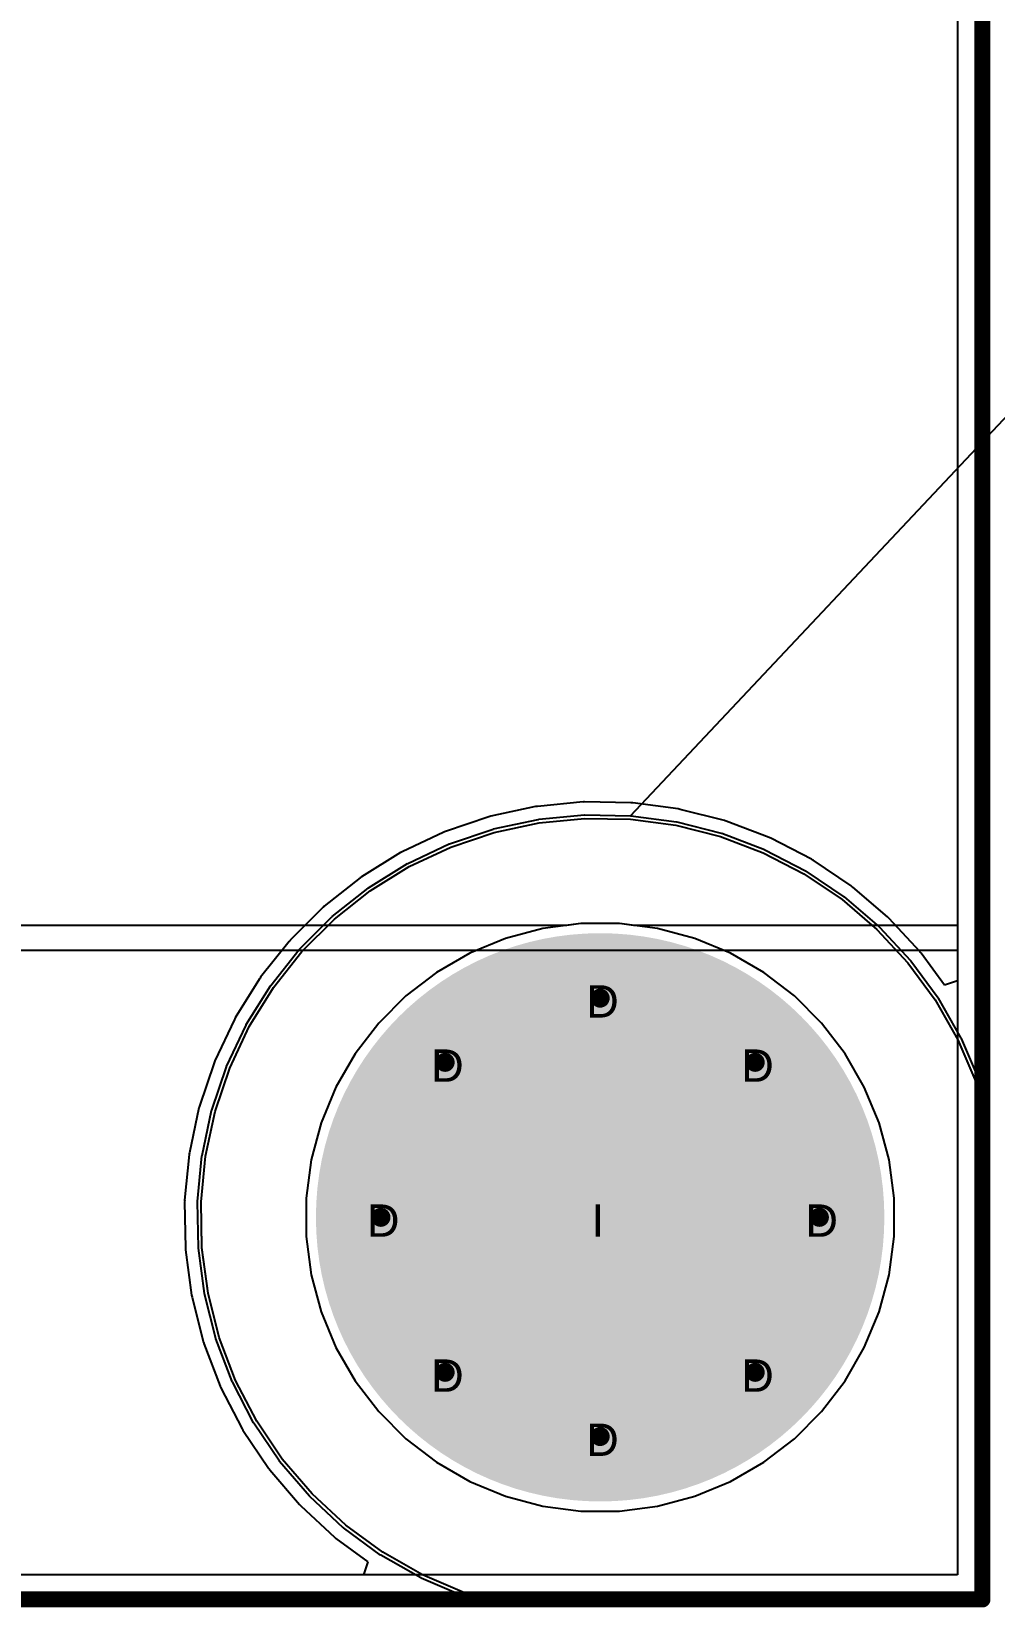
# Model space of a CAD drawing. Header units: inches. Extents: x -11 to 5428, y 0 to 5423.
# Drawn here: x 329.07 to 344.19, y -0.13 to 24.62 of the extents above; entities that cross this region are included whole.
import ezdxf

# ---------------------------------------------------------------- set-up
doc = ezdxf.new("R2010")
doc.units = ezdxf.units.IN
for name, color, linetype in [('Board Outline', 216, 'Continuous'), ('Bottom Layer', 5, 'Continuous'), ('Bottom Solder', 6, 'Continuous'), ('Drill Drawing', 1, 'Continuous'), ('GND', 16, 'Continuous'), ('Multi-Layer', 9, 'Continuous'), ('Pad Holes', 156, 'Continuous'), ('PWR', 76, 'Continuous'), ('Top Layer', 1, 'Continuous'), ('Top Solder', 216, 'Continuous'), ('Via Holes', 16, 'Continuous')]:
    doc.layers.add(name, color=color, linetype=linetype)
doc.styles.add('Arial', font='', dxfattribs={"height": 0.2})
doc.styles.get('Arial').set_extended_font_data('Arial')

msp = doc.modelspace()

# ---------------------------------------------------------------- hatches: boundary and pattern name
at = {"layer": 'Bottom Layer'}
h = msp.add_hatch(color=5, dxfattribs=at)
edge = h.paths.add_edge_path()
edge.add_arc((338, 6), 4.36, 0, 360)
h = msp.add_hatch(color=5, dxfattribs=at)
edge = h.paths.add_edge_path()
edge.add_arc((338, 9.442), 0.3, 0, 360)
h = msp.add_hatch(color=5, dxfattribs=at)
edge = h.paths.add_edge_path()
edge.add_arc((335.566, 8.434), 0.3, 0, 360)
h = msp.add_hatch(color=5, dxfattribs=at)
edge = h.paths.add_edge_path()
edge.add_arc((340.434, 8.434), 0.3, 0, 360)
h = msp.add_hatch(color=5, dxfattribs=at)
edge = h.paths.add_edge_path()
edge.add_arc((334.558, 6), 0.3, 0, 360)
h = msp.add_hatch(color=5, dxfattribs=at)
edge = h.paths.add_edge_path()
edge.add_arc((341.442, 6), 0.3, 0, 360)
h = msp.add_hatch(color=5, dxfattribs=at)
edge = h.paths.add_edge_path()
edge.add_arc((335.566, 3.566), 0.3, 0, 360)
h = msp.add_hatch(color=5, dxfattribs=at)
edge = h.paths.add_edge_path()
edge.add_arc((340.434, 3.566), 0.3, 0, 360)
h = msp.add_hatch(color=5, dxfattribs=at)
edge = h.paths.add_edge_path()
edge.add_arc((338, 2.558), 0.3, 0, 360)
at = {"layer": 'Bottom Solder'}
h = msp.add_hatch(color=6, dxfattribs=at)
edge = h.paths.add_edge_path()
edge.add_arc((338, 6), 4.462, 0, 360)
at = {"layer": 'GND'}
h = msp.add_hatch(color=16, dxfattribs=at)
edge = h.paths.add_edge_path()
edge.add_arc((338, 6), 4.36, 0, 360)
h = msp.add_hatch(color=16, dxfattribs=at)
edge = h.paths.add_edge_path()
edge.add_arc((338, 9.442), 0.3, 0, 360)
h = msp.add_hatch(color=16, dxfattribs=at)
edge = h.paths.add_edge_path()
edge.add_arc((335.566, 8.434), 0.3, 0, 360)
h = msp.add_hatch(color=16, dxfattribs=at)
edge = h.paths.add_edge_path()
edge.add_arc((340.434, 8.434), 0.3, 0, 360)
h = msp.add_hatch(color=16, dxfattribs=at)
edge = h.paths.add_edge_path()
edge.add_arc((334.558, 6), 0.3, 0, 360)
h = msp.add_hatch(color=16, dxfattribs=at)
edge = h.paths.add_edge_path()
edge.add_arc((341.442, 6), 0.3, 0, 360)
h = msp.add_hatch(color=16, dxfattribs=at)
edge = h.paths.add_edge_path()
edge.add_arc((335.566, 3.566), 0.3, 0, 360)
h = msp.add_hatch(color=16, dxfattribs=at)
edge = h.paths.add_edge_path()
edge.add_arc((340.434, 3.566), 0.3, 0, 360)
h = msp.add_hatch(color=16, dxfattribs=at)
edge = h.paths.add_edge_path()
edge.add_arc((338, 2.558), 0.3, 0, 360)
at = {"layer": 'Multi-Layer'}
h = msp.add_hatch(color=9, dxfattribs=at)
edge = h.paths.add_edge_path()
edge.add_arc((338, 6), 4.36, 0, 360)
at = {"layer": 'Pad Holes'}
h = msp.add_hatch(color=7, dxfattribs=at)
edge = h.paths.add_edge_path()
edge.add_arc((338, 6), 2.5, 0, 360)
at = {"layer": 'PWR'}
h = msp.add_hatch(color=76, dxfattribs=at)
edge = h.paths.add_edge_path()
edge.add_arc((338, 6), 4.36, 0, 360)
h = msp.add_hatch(color=76, dxfattribs=at)
edge = h.paths.add_edge_path()
edge.add_arc((338, 9.442), 0.3, 0, 360)
h = msp.add_hatch(color=76, dxfattribs=at)
edge = h.paths.add_edge_path()
edge.add_arc((335.566, 8.434), 0.3, 0, 360)
h = msp.add_hatch(color=76, dxfattribs=at)
edge = h.paths.add_edge_path()
edge.add_arc((340.434, 8.434), 0.3, 0, 360)
h = msp.add_hatch(color=76, dxfattribs=at)
edge = h.paths.add_edge_path()
edge.add_arc((334.558, 6), 0.3, 0, 360)
h = msp.add_hatch(color=76, dxfattribs=at)
edge = h.paths.add_edge_path()
edge.add_arc((341.442, 6), 0.3, 0, 360)
h = msp.add_hatch(color=76, dxfattribs=at)
edge = h.paths.add_edge_path()
edge.add_arc((335.566, 3.566), 0.3, 0, 360)
h = msp.add_hatch(color=76, dxfattribs=at)
edge = h.paths.add_edge_path()
edge.add_arc((340.434, 3.566), 0.3, 0, 360)
h = msp.add_hatch(color=76, dxfattribs=at)
edge = h.paths.add_edge_path()
edge.add_arc((338, 2.558), 0.3, 0, 360)
at = {"layer": 'Top Layer'}
h = msp.add_hatch(color=1, dxfattribs=at)
edge = h.paths.add_edge_path()
edge.add_arc((338, 6), 4.36, 0, 360)
h = msp.add_hatch(color=1, dxfattribs=at)
edge = h.paths.add_edge_path()
edge.add_arc((338, 9.442), 0.3, 0, 360)
h = msp.add_hatch(color=1, dxfattribs=at)
edge = h.paths.add_edge_path()
edge.add_arc((335.566, 8.434), 0.3, 0, 360)
h = msp.add_hatch(color=1, dxfattribs=at)
edge = h.paths.add_edge_path()
edge.add_arc((340.434, 8.434), 0.3, 0, 360)
h = msp.add_hatch(color=1, dxfattribs=at)
edge = h.paths.add_edge_path()
edge.add_arc((334.558, 6), 0.3, 0, 360)
h = msp.add_hatch(color=1, dxfattribs=at)
edge = h.paths.add_edge_path()
edge.add_arc((341.442, 6), 0.3, 0, 360)
h = msp.add_hatch(color=1, dxfattribs=at)
edge = h.paths.add_edge_path()
edge.add_arc((335.566, 3.566), 0.3, 0, 360)
h = msp.add_hatch(color=1, dxfattribs=at)
edge = h.paths.add_edge_path()
edge.add_arc((340.434, 3.566), 0.3, 0, 360)
h = msp.add_hatch(color=1, dxfattribs=at)
edge = h.paths.add_edge_path()
edge.add_arc((338, 2.558), 0.3, 0, 360)
at = {"layer": 'Top Solder'}
h = msp.add_hatch(color=216, dxfattribs=at)
edge = h.paths.add_edge_path()
edge.add_arc((338, 6), 4.462, 0, 360)
at = {"layer": 'Via Holes'}
h = msp.add_hatch(color=7, dxfattribs=at)
edge = h.paths.add_edge_path()
edge.add_arc((338, 9.442), 0.15, 0, 360)
h = msp.add_hatch(color=7, dxfattribs=at)
edge = h.paths.add_edge_path()
edge.add_arc((335.566, 8.434), 0.15, 0, 360)
h = msp.add_hatch(color=7, dxfattribs=at)
edge = h.paths.add_edge_path()
edge.add_arc((340.434, 8.434), 0.15, 0, 360)
h = msp.add_hatch(color=7, dxfattribs=at)
edge = h.paths.add_edge_path()
edge.add_arc((334.558, 6), 0.15, 0, 360)
h = msp.add_hatch(color=7, dxfattribs=at)
edge = h.paths.add_edge_path()
edge.add_arc((341.442, 6), 0.15, 0, 360)
h = msp.add_hatch(color=7, dxfattribs=at)
edge = h.paths.add_edge_path()
edge.add_arc((335.566, 3.566), 0.15, 0, 360)
h = msp.add_hatch(color=7, dxfattribs=at)
edge = h.paths.add_edge_path()
edge.add_arc((340.434, 3.566), 0.15, 0, 360)
h = msp.add_hatch(color=7, dxfattribs=at)
edge = h.paths.add_edge_path()
edge.add_arc((338, 2.558), 0.15, 0, 360)

# ---------------------------------------------------------------- linework, layer by layer
at = {"layer": 'Board Outline'}
for points in [[(344, 0, 0.254, 0.254, 0), (344, 110, 0.254, 0.254, 0)], [(0, 0, 0.254, 0.254, 0), (344, 0, 0.254, 0.254, 0)]]:
    msp.add_lwpolyline(points, format="xyseb", dxfattribs=at)
msp.add_lwpolyline([(343.937, 0, 0.127, 0.127, 1), (344.064, 0, 0.127, 0.127, 1)], format="xyseb", close=True, dxfattribs=at)
msp.add_lwpolyline([(343.937, 0, 0.127, 0.127, 1), (344.064, 0, 0.127, 0.127, 1)], format="xyseb", close=True, dxfattribs=at)
at = {"layer": 'Bottom Layer'}
for p, q in [((343.612, 100.285), (343.612, 9.715)), ((336.987, 12.449), (336.283, 12.299)), ((337.002, 12.45), (336.987, 12.449)), ((337.016, 12.454), (337.002, 12.45)), ((337.732, 12.523), (337.016, 12.454)), ((337.747, 12.522), (337.732, 12.523)), ((337.762, 12.524), (337.747, 12.522)), ((338.482, 12.511), (337.762, 12.524)), ((338.497, 12.508), (338.482, 12.511)), ((338.511, 12.508), (338.497, 12.508)), ((339.225, 12.413), (338.511, 12.508)), ((339.239, 12.408), (339.225, 12.413)), ((339.254, 12.407), (339.239, 12.408)), ((339.952, 12.23), (339.254, 12.407)), ((336.254, 12.291), (335.572, 12.06)), ((336.269, 12.293), (336.254, 12.291)), ((336.283, 12.299), (336.269, 12.293)), ((336.337, 12.045), (337.041, 12.196)), ((337.041, 12.196), (337.757, 12.265)), ((337.757, 12.265), (338.477, 12.252)), ((338.477, 12.252), (339.19, 12.156)), ((339.19, 12.156), (339.888, 11.979)), ((339.965, 12.224), (339.952, 12.23)), ((339.98, 12.221), (339.965, 12.224)), ((340.653, 11.965), (339.98, 12.221)), ((335.545, 12.049), (334.894, 11.742)), ((335.559, 12.053), (335.545, 12.049)), ((335.572, 12.06), (335.559, 12.053)), ((335.655, 11.815), (336.337, 12.045)), ((339.888, 11.979), (340.561, 11.723)), ((340.666, 11.957), (340.653, 11.965)), ((340.68, 11.953), (340.666, 11.957)), ((341.319, 11.622), (340.68, 11.953)), ((334.867, 11.728), (334.256, 11.348)), ((334.881, 11.733), (334.867, 11.728)), ((334.894, 11.742), (334.881, 11.733)), ((335.004, 11.508), (335.655, 11.815)), ((340.561, 11.723), (341.2, 11.392)), ((334.392, 11.128), (335.004, 11.508)), ((341.2, 11.392), (341.797, 10.99)), ((341.331, 11.612), (341.319, 11.622)), ((341.345, 11.607), (341.331, 11.612)), ((341.942, 11.204), (341.345, 11.607)), ((334.232, 11.331), (333.668, 10.884)), ((334.245, 11.338), (334.232, 11.331)), ((334.256, 11.348), (334.245, 11.338)), ((341.952, 11.194), (341.942, 11.204)), ((341.965, 11.186), (341.952, 11.194)), ((342.512, 10.718), (341.965, 11.186)), ((333.828, 10.681), (334.392, 11.128)), ((341.797, 10.99), (342.344, 10.522)), ((333.645, 10.864), (333.136, 10.355)), ((333.319, 10.172), (333.828, 10.681)), ((333.658, 10.872), (333.645, 10.864)), ((333.668, 10.884), (333.658, 10.872)), ((342.521, 10.706), (342.512, 10.718)), ((342.534, 10.698), (342.521, 10.706)), ((343.023, 10.17), (342.534, 10.698)), ((342.344, 10.522), (342.833, 9.994)), ((333.117, 10.333), (332.669, 9.769)), ((332.872, 9.608), (333.319, 10.172)), ((333.128, 10.343), (333.117, 10.333)), ((333.136, 10.355), (333.128, 10.343)), ((343.031, 10.157), (343.023, 10.17)), ((343.042, 10.147), (343.031, 10.157)), ((343.408, 9.648), (343.042, 10.147)), ((342.833, 9.994), (343.259, 9.414)), ((332.652, 9.745), (332.272, 9.133)), ((332.662, 9.756), (332.652, 9.745)), ((332.669, 9.769), (332.662, 9.756)), ((343.612, 9.715), (343.408, 9.648)), ((332.492, 8.996), (332.872, 9.608)), ((343.259, 9.414), (343.616, 8.788)), ((332.258, 9.107), (331.951, 8.456)), ((332.185, 8.345), (332.492, 8.996)), ((332.267, 9.119), (332.258, 9.107)), ((332.272, 9.133), (332.267, 9.119)), ((343.616, 8.788), (343.898, 8.126)), ((331.94, 8.428), (331.709, 7.746)), ((331.947, 8.441), (331.94, 8.428)), ((331.951, 8.456), (331.947, 8.441)), ((331.955, 7.664), (332.185, 8.345)), ((343.898, 8.126), (344.001, 7.781)), ((331.702, 7.718), (331.551, 7.014)), ((331.707, 7.732), (331.702, 7.718)), ((331.709, 7.746), (331.707, 7.732)), ((344.001, 7.781), (344, 7.78)), ((344, 7.78), (344, 0)), ((344.001, 7.781), (344.001, 7.781)), ((331.804, 6.96), (331.955, 7.664)), ((331.546, 6.985), (331.477, 6.268)), ((331.55, 6.999), (331.546, 6.985)), ((331.551, 7.014), (331.55, 6.999)), ((331.735, 6.243), (331.804, 6.96)), ((331.478, 6.253), (331.476, 6.238)), ((331.476, 6.238), (331.489, 5.519)), ((331.477, 6.268), (331.478, 6.253)), ((331.748, 5.523), (331.735, 6.243)), ((331.489, 5.519), (331.492, 5.504)), ((331.492, 5.504), (331.491, 5.489)), ((331.491, 5.489), (331.587, 4.776)), ((331.844, 4.81), (331.748, 5.523)), ((331.587, 4.776), (331.592, 4.761)), ((331.592, 4.761), (331.593, 4.746)), ((331.593, 4.746), (331.77, 4.049)), ((332.021, 4.112), (331.844, 4.81)), ((331.77, 4.049), (331.776, 4.035)), ((331.776, 4.035), (331.779, 4.02)), ((331.779, 4.02), (332.035, 3.347)), ((332.277, 3.439), (332.021, 4.112)), ((332.035, 3.347), (332.043, 3.335)), ((332.043, 3.335), (332.047, 3.32)), ((332.047, 3.32), (332.378, 2.681)), ((332.608, 2.8), (332.277, 3.439)), ((333.01, 2.203), (332.608, 2.8)), ((332.378, 2.681), (332.387, 2.67)), ((332.387, 2.67), (332.393, 2.656)), ((332.393, 2.656), (332.795, 2.059)), ((332.795, 2.059), (332.806, 2.048)), ((332.806, 2.048), (332.813, 2.035)), ((332.813, 2.035), (333.281, 1.488)), ((333.478, 1.657), (333.01, 2.203)), ((333.281, 1.488), (333.293, 1.479)), ((334.006, 1.167), (333.478, 1.657)), ((333.293, 1.479), (333.302, 1.467)), ((333.302, 1.467), (333.83, 0.977)), ((334.586, 0.741), (334.006, 1.167)), ((333.83, 0.977), (333.842, 0.969)), ((333.842, 0.969), (333.853, 0.958)), ((333.853, 0.958), (334.352, 0.592)), ((334.352, 0.592), (334.285, 0.388)), ((335.211, 0.384), (334.586, 0.741)), ((334.285, 0.388), (322.56, 0.388)), ((335.873, 0.102), (335.211, 0.384)), ((336.218, -0.001), (335.873, 0.102)), ((344, 0), (343.999, -0.001)), ((343.999, -0.001), (336.218, -0.001))]:
    msp.add_line(p, q, dxfattribs=at)
at = {"layer": 'Bottom Solder'}
for p, q in [((338.478, 12.307), (5427.557, 5423.366)), ((336.325, 12.099), (337.029, 12.25)), ((337.029, 12.25), (337.033, 12.25)), ((337.033, 12.25), (337.036, 12.251)), ((337.036, 12.251), (337.752, 12.32)), ((337.752, 12.32), (337.755, 12.319)), ((337.755, 12.319), (337.758, 12.32)), ((337.758, 12.32), (338.478, 12.307)), ((338.478, 12.307), (338.481, 12.306)), ((338.481, 12.306), (338.484, 12.307)), ((338.484, 12.307), (339.198, 12.211)), ((339.198, 12.211), (339.201, 12.209)), ((339.201, 12.209), (339.204, 12.209)), ((339.204, 12.209), (339.902, 12.032)), ((335.637, 11.867), (336.319, 12.098)), ((336.319, 12.098), (336.323, 12.097)), ((336.323, 12.097), (336.325, 12.099)), ((339.902, 12.032), (339.904, 12.03)), ((339.904, 12.03), (339.908, 12.031)), ((339.908, 12.031), (340.581, 11.775)), ((334.98, 11.558), (335.631, 11.865)), ((335.631, 11.865), (335.635, 11.865)), ((335.635, 11.865), (335.637, 11.867)), ((340.581, 11.775), (340.583, 11.772)), ((340.583, 11.772), (340.586, 11.772)), ((340.586, 11.772), (341.225, 11.441)), ((334.363, 11.175), (334.975, 11.555)), ((334.975, 11.555), (334.978, 11.555)), ((334.978, 11.555), (334.98, 11.558)), ((341.225, 11.441), (341.228, 11.438)), ((341.228, 11.438), (341.231, 11.438)), ((341.231, 11.438), (341.828, 11.035)), ((333.794, 10.724), (334.358, 11.171)), ((334.358, 11.171), (334.361, 11.172)), ((334.361, 11.172), (334.363, 11.175)), ((341.828, 11.035), (341.83, 11.033)), ((341.83, 11.033), (341.833, 11.032)), ((341.833, 11.032), (342.38, 10.563)), ((333.28, 10.211), (333.789, 10.72)), ((333.789, 10.72), (333.793, 10.721)), ((333.793, 10.721), (333.794, 10.724)), ((342.38, 10.563), (342.381, 10.56)), ((342.381, 10.56), (342.384, 10.559)), ((342.384, 10.559), (342.874, 10.031)), ((332.829, 9.642), (333.276, 10.206)), ((333.276, 10.206), (333.279, 10.208)), ((333.279, 10.208), (333.28, 10.211)), ((342.874, 10.031), (342.875, 10.028)), ((342.875, 10.028), (342.878, 10.027)), ((342.878, 10.027), (343.304, 9.446)), ((332.445, 9.026), (332.825, 9.637)), ((332.825, 9.637), (332.828, 9.639)), ((332.828, 9.639), (332.829, 9.642)), ((343.304, 9.446), (343.305, 9.443)), ((343.305, 9.443), (343.307, 9.441)), ((343.307, 9.441), (343.664, 8.816)), ((332.135, 8.369), (332.442, 9.02)), ((332.442, 9.02), (332.445, 9.022)), ((332.445, 9.022), (332.445, 9.026)), ((343.664, 8.816), (343.664, 8.812)), ((343.664, 8.812), (343.667, 8.81)), ((343.667, 8.81), (343.949, 8.148)), ((331.902, 7.681), (332.133, 8.363)), ((332.133, 8.363), (332.135, 8.366)), ((332.135, 8.366), (332.135, 8.369)), ((343.949, 8.148), (343.949, 8.145)), ((343.949, 8.145), (343.951, 8.142)), ((343.951, 8.142), (344.054, 7.797)), ((331.75, 6.971), (331.901, 7.675)), ((331.901, 7.675), (331.903, 7.678)), ((331.903, 7.678), (331.902, 7.681)), ((344.054, 7.797), (344.053, 7.789)), ((344.053, 7.789), (344.056, 7.781)), ((344.056, 7.781), (344.055, 7.779)), ((344.055, 7.779), (344.055, 0)), ((331.68, 6.248), (331.749, 6.965)), ((331.749, 6.965), (331.751, 6.968)), ((331.751, 6.968), (331.75, 6.971)), ((331.681, 6.245), (331.68, 6.248)), ((331.68, 6.242), (331.681, 6.245)), ((331.693, 5.522), (331.68, 6.242)), ((331.694, 5.519), (331.693, 5.522)), ((331.693, 5.516), (331.694, 5.519)), ((331.789, 4.803), (331.693, 5.516)), ((331.791, 4.8), (331.789, 4.803)), ((331.79, 4.797), (331.791, 4.8)), ((331.967, 4.099), (331.79, 4.797)), ((331.969, 4.096), (331.967, 4.099)), ((331.969, 4.093), (331.969, 4.096)), ((332.225, 3.42), (331.969, 4.093)), ((332.227, 3.417), (332.225, 3.42)), ((332.228, 3.414), (332.227, 3.417)), ((332.559, 2.775), (332.228, 3.414)), ((332.561, 2.773), (332.559, 2.775)), ((332.562, 2.77), (332.561, 2.773)), ((332.964, 2.173), (332.562, 2.77)), ((332.967, 2.171), (332.964, 2.173)), ((332.968, 2.168), (332.967, 2.171)), ((333.436, 1.621), (332.968, 2.168)), ((333.439, 1.619), (333.436, 1.621)), ((333.441, 1.616), (333.439, 1.619)), ((333.968, 1.126), (333.441, 1.616)), ((333.971, 1.125), (333.968, 1.126)), ((333.973, 1.122), (333.971, 1.125)), ((334.553, 0.696), (333.973, 1.122)), ((334.557, 0.696), (334.553, 0.696)), ((334.559, 0.693), (334.557, 0.696)), ((335.184, 0.336), (334.559, 0.693)), ((335.187, 0.336), (335.184, 0.336)), ((335.19, 0.334), (335.187, 0.336)), ((335.852, 0.051), (335.19, 0.334)), ((335.855, 0.051), (335.852, 0.051)), ((335.858, 0.049), (335.855, 0.051)), ((336.203, -0.054), (335.858, 0.049)), ((344.055, 0), (344.039, -0.039)), ((344.055, 0), (344.055, 0)), ((336.211, -0.053), (336.203, -0.054)), ((336.218, -0.056), (336.211, -0.053)), ((343.999, -0.056), (336.218, -0.056)), ((344.027, -0.045), (343.999, -0.056)), ((343.999, -0.056), (343.999, -0.056)), ((344.038, -0.04), (344.027, -0.045)), ((344.039, -0.039), (344.038, -0.04)), ((344.038, -0.04), (344.038, -0.04))]:
    msp.add_line(p, q, dxfattribs=at)
at = {"layer": 'GND'}
for p, q in [((343.612, 97.629), (343.612, 10.585)), ((337.475, 10.585), (307.932, 10.585)), ((337.698, 10.614), (337.475, 10.585)), ((338.302, 10.614), (337.698, 10.614)), ((338.525, 10.585), (338.302, 10.614)), ((343.612, 10.585), (338.525, 10.585)), ((300.843, 10.196), (343.612, 10.196)), ((343.612, 10.196), (343.612, 0.388)), ((343.612, 0.388), (0.388, 0.388))]:
    msp.add_line(p, q, dxfattribs=at)
at = {"layer": 'PWR'}
for p, q in [((343.612, 73.158), (343.612, 0.388)), ((337.098, 10.535), (336.514, 10.379)), ((337.698, 10.614), (337.098, 10.535)), ((338.302, 10.614), (337.698, 10.614)), ((338.902, 10.535), (338.302, 10.614)), ((339.486, 10.379), (338.902, 10.535)), ((335.955, 10.147), (335.431, 9.845)), ((336.514, 10.379), (335.955, 10.147)), ((340.045, 10.147), (339.486, 10.379)), ((340.569, 9.845), (340.045, 10.147)), ((335.431, 9.845), (334.951, 9.476)), ((341.049, 9.476), (340.569, 9.845)), ((334.951, 9.476), (334.524, 9.049)), ((341.476, 9.049), (341.049, 9.476)), ((334.524, 9.049), (334.155, 8.569)), ((341.845, 8.569), (341.476, 9.049)), ((334.155, 8.569), (333.853, 8.045)), ((342.147, 8.045), (341.845, 8.569)), ((333.853, 8.045), (333.621, 7.486)), ((342.379, 7.486), (342.147, 8.045)), ((333.621, 7.486), (333.465, 6.902)), ((342.535, 6.902), (342.379, 7.486)), ((333.465, 6.902), (333.386, 6.302)), ((342.614, 6.302), (342.535, 6.902)), ((333.386, 6.302), (333.386, 5.698)), ((342.614, 5.698), (342.614, 6.302)), ((333.386, 5.698), (333.465, 5.098)), ((342.535, 5.098), (342.614, 5.698)), ((333.465, 5.098), (333.621, 4.514)), ((342.379, 4.514), (342.535, 5.098)), ((333.621, 4.514), (333.853, 3.955)), ((342.147, 3.955), (342.379, 4.514)), ((333.853, 3.955), (334.155, 3.431)), ((341.845, 3.431), (342.147, 3.955)), ((334.155, 3.431), (334.524, 2.951)), ((341.476, 2.951), (341.845, 3.431)), ((334.524, 2.951), (334.951, 2.524)), ((341.049, 2.524), (341.476, 2.951)), ((334.951, 2.524), (335.431, 2.155)), ((340.569, 2.155), (341.049, 2.524)), ((335.431, 2.155), (335.955, 1.853)), ((340.045, 1.853), (340.569, 2.155)), ((335.955, 1.853), (336.514, 1.621)), ((339.486, 1.621), (340.045, 1.853)), ((336.514, 1.621), (337.098, 1.465)), ((338.902, 1.465), (339.486, 1.621)), ((337.098, 1.465), (337.698, 1.386)), ((337.698, 1.386), (338.302, 1.386)), ((338.302, 1.386), (338.902, 1.465)), ((343.612, 0.388), (322.615, 0.388))]:
    msp.add_line(p, q, dxfattribs=at)
at = {"layer": 'Top Layer'}
for p, q in [((343.612, 50.217), (343.612, 9.715)), ((336.987, 12.449), (336.283, 12.299)), ((337.002, 12.45), (336.987, 12.449)), ((337.016, 12.454), (337.002, 12.45)), ((337.732, 12.523), (337.016, 12.454)), ((337.747, 12.522), (337.732, 12.523)), ((337.762, 12.524), (337.747, 12.522)), ((338.482, 12.511), (337.762, 12.524)), ((338.496, 12.508), (338.482, 12.511)), ((338.511, 12.508), (338.496, 12.508)), ((339.225, 12.413), (338.511, 12.508)), ((339.239, 12.408), (339.225, 12.413)), ((339.254, 12.407), (339.239, 12.408)), ((339.952, 12.23), (339.254, 12.407)), ((336.254, 12.291), (335.572, 12.06)), ((336.269, 12.293), (336.254, 12.291)), ((336.283, 12.299), (336.269, 12.293)), ((336.337, 12.045), (337.041, 12.196)), ((337.041, 12.196), (337.757, 12.265)), ((337.757, 12.265), (338.477, 12.252)), ((338.477, 12.252), (339.19, 12.156)), ((339.19, 12.156), (339.888, 11.979)), ((339.965, 12.224), (339.952, 12.23)), ((339.98, 12.221), (339.965, 12.224)), ((340.653, 11.965), (339.98, 12.221)), ((335.545, 12.049), (334.893, 11.742)), ((335.559, 12.053), (335.545, 12.049)), ((335.572, 12.06), (335.559, 12.053)), ((335.655, 11.815), (336.337, 12.045)), ((339.888, 11.979), (340.561, 11.723)), ((340.666, 11.957), (340.653, 11.965)), ((340.68, 11.953), (340.666, 11.957)), ((341.319, 11.622), (340.68, 11.953)), ((334.867, 11.728), (334.256, 11.348)), ((334.881, 11.733), (334.867, 11.728)), ((334.893, 11.742), (334.881, 11.733)), ((335.004, 11.508), (335.655, 11.815)), ((340.561, 11.723), (341.2, 11.392)), ((334.392, 11.128), (335.004, 11.508)), ((341.2, 11.392), (341.797, 10.99)), ((341.331, 11.612), (341.319, 11.622)), ((341.345, 11.607), (341.331, 11.612)), ((341.942, 11.204), (341.345, 11.607)), ((334.232, 11.331), (333.668, 10.884)), ((334.245, 11.338), (334.232, 11.331)), ((334.256, 11.348), (334.245, 11.338)), ((341.952, 11.194), (341.942, 11.204)), ((341.965, 11.186), (341.952, 11.194)), ((342.512, 10.718), (341.965, 11.186)), ((333.828, 10.681), (334.392, 11.128)), ((341.797, 10.99), (342.344, 10.522)), ((333.645, 10.864), (333.136, 10.355)), ((333.319, 10.172), (333.828, 10.681)), ((333.658, 10.872), (333.645, 10.864)), ((333.668, 10.884), (333.658, 10.872)), ((342.521, 10.706), (342.512, 10.718)), ((342.534, 10.698), (342.521, 10.706)), ((343.023, 10.17), (342.534, 10.698)), ((342.344, 10.522), (342.833, 9.994)), ((333.117, 10.333), (332.669, 9.769)), ((332.872, 9.608), (333.319, 10.172)), ((333.128, 10.343), (333.117, 10.333)), ((333.136, 10.355), (333.128, 10.343)), ((343.031, 10.157), (343.023, 10.17)), ((343.042, 10.147), (343.031, 10.157)), ((343.408, 9.648), (343.042, 10.147)), ((342.833, 9.994), (343.259, 9.414)), ((332.652, 9.745), (332.272, 9.133)), ((332.662, 9.756), (332.652, 9.745)), ((332.669, 9.769), (332.662, 9.756)), ((343.612, 9.715), (343.408, 9.648)), ((332.492, 8.996), (332.872, 9.608)), ((343.259, 9.414), (343.616, 8.788)), ((332.258, 9.107), (331.951, 8.456)), ((332.185, 8.345), (332.492, 8.996)), ((332.267, 9.119), (332.258, 9.107)), ((332.272, 9.133), (332.267, 9.119)), ((343.616, 8.788), (343.898, 8.126)), ((331.94, 8.428), (331.709, 7.746)), ((331.947, 8.441), (331.94, 8.428)), ((331.951, 8.456), (331.947, 8.441)), ((331.955, 7.664), (332.185, 8.345)), ((343.898, 8.126), (344.001, 7.781)), ((331.702, 7.718), (331.551, 7.014)), ((331.707, 7.732), (331.702, 7.718)), ((331.709, 7.746), (331.707, 7.732)), ((344.001, 7.781), (344, 7.78)), ((344, 7.78), (344, 0)), ((344.001, 7.781), (344.001, 7.781)), ((331.804, 6.96), (331.955, 7.664)), ((331.546, 6.985), (331.477, 6.268)), ((331.55, 6.999), (331.546, 6.985)), ((331.551, 7.014), (331.55, 6.999)), ((331.735, 6.243), (331.804, 6.96)), ((331.478, 6.253), (331.476, 6.238)), ((331.476, 6.238), (331.489, 5.519)), ((331.477, 6.268), (331.478, 6.253)), ((331.748, 5.524), (331.735, 6.243)), ((331.489, 5.519), (331.492, 5.504)), ((331.492, 5.504), (331.491, 5.489)), ((331.491, 5.489), (331.587, 4.776)), ((331.844, 4.81), (331.748, 5.524)), ((331.587, 4.776), (331.592, 4.761)), ((331.592, 4.761), (331.593, 4.746)), ((331.593, 4.746), (331.77, 4.049)), ((332.021, 4.112), (331.844, 4.81)), ((331.77, 4.049), (331.776, 4.035)), ((331.776, 4.035), (331.779, 4.02)), ((331.779, 4.02), (332.035, 3.347)), ((332.277, 3.44), (332.021, 4.112)), ((332.035, 3.347), (332.043, 3.335)), ((332.043, 3.335), (332.047, 3.32)), ((332.047, 3.32), (332.378, 2.681)), ((332.608, 2.8), (332.277, 3.44)), ((333.01, 2.203), (332.608, 2.8)), ((332.378, 2.681), (332.387, 2.67)), ((332.387, 2.67), (332.393, 2.656)), ((332.393, 2.656), (332.795, 2.059)), ((332.795, 2.059), (332.806, 2.048)), ((332.806, 2.048), (332.813, 2.035)), ((332.813, 2.035), (333.281, 1.488)), ((333.478, 1.657), (333.01, 2.203)), ((333.281, 1.488), (333.293, 1.479)), ((334.006, 1.167), (333.478, 1.657)), ((333.293, 1.479), (333.302, 1.467)), ((333.302, 1.467), (333.83, 0.977)), ((334.586, 0.741), (334.006, 1.167)), ((333.83, 0.977), (333.842, 0.969)), ((333.842, 0.969), (333.853, 0.958)), ((333.853, 0.958), (334.352, 0.592)), ((334.352, 0.592), (334.285, 0.388)), ((335.211, 0.384), (334.586, 0.741)), ((334.285, 0.388), (322.56, 0.388)), ((335.873, 0.102), (335.211, 0.384)), ((336.218, -0.001), (335.873, 0.102)), ((344, 0), (343.999, -0.001)), ((343.999, -0.001), (336.218, -0.001))]:
    msp.add_line(p, q, dxfattribs=at)
at = {"layer": 'Top Solder'}
for p, q in [((338.478, 12.307), (5427.557, 5423.366)), ((336.325, 12.099), (337.029, 12.25)), ((337.029, 12.25), (337.033, 12.25)), ((337.033, 12.25), (337.035, 12.251)), ((337.035, 12.251), (337.752, 12.32)), ((337.752, 12.32), (337.755, 12.319)), ((337.755, 12.319), (337.758, 12.32)), ((337.758, 12.32), (338.478, 12.307)), ((338.478, 12.307), (338.481, 12.306)), ((338.481, 12.306), (338.484, 12.307)), ((338.484, 12.307), (339.198, 12.211)), ((339.198, 12.211), (339.201, 12.209)), ((339.201, 12.209), (339.204, 12.209)), ((339.204, 12.209), (339.902, 12.032)), ((335.637, 11.867), (336.319, 12.098)), ((336.319, 12.098), (336.323, 12.097)), ((336.323, 12.097), (336.325, 12.099)), ((339.902, 12.032), (339.904, 12.03)), ((339.904, 12.03), (339.908, 12.031)), ((339.908, 12.031), (340.581, 11.775)), ((334.98, 11.558), (335.631, 11.865)), ((335.631, 11.865), (335.635, 11.865)), ((335.635, 11.865), (335.637, 11.867)), ((340.581, 11.775), (340.583, 11.772)), ((340.583, 11.772), (340.586, 11.772)), ((340.586, 11.772), (341.225, 11.441)), ((334.363, 11.175), (334.975, 11.555)), ((334.975, 11.555), (334.978, 11.555)), ((334.978, 11.555), (334.98, 11.558)), ((341.225, 11.441), (341.228, 11.438)), ((341.228, 11.438), (341.231, 11.438)), ((341.231, 11.438), (341.828, 11.035)), ((333.794, 10.724), (334.358, 11.171)), ((334.358, 11.171), (334.361, 11.172)), ((334.361, 11.172), (334.363, 11.175)), ((341.828, 11.035), (341.83, 11.033)), ((341.83, 11.033), (341.833, 11.032)), ((341.833, 11.032), (342.38, 10.563)), ((333.28, 10.211), (333.789, 10.72)), ((333.789, 10.72), (333.793, 10.721)), ((333.793, 10.721), (333.794, 10.724)), ((342.38, 10.563), (342.381, 10.56)), ((342.381, 10.56), (342.384, 10.559)), ((342.384, 10.559), (342.874, 10.031)), ((332.829, 9.642), (333.276, 10.206)), ((333.276, 10.206), (333.279, 10.208)), ((333.279, 10.208), (333.28, 10.211)), ((342.874, 10.031), (342.875, 10.028)), ((342.875, 10.028), (342.878, 10.027)), ((342.878, 10.027), (343.304, 9.446)), ((332.445, 9.026), (332.825, 9.637)), ((332.825, 9.637), (332.828, 9.639)), ((332.828, 9.639), (332.829, 9.642)), ((343.304, 9.446), (343.305, 9.443)), ((343.305, 9.443), (343.307, 9.441)), ((343.307, 9.441), (343.664, 8.816)), ((332.135, 8.369), (332.442, 9.02)), ((332.442, 9.02), (332.445, 9.022)), ((332.445, 9.022), (332.445, 9.026)), ((343.664, 8.816), (343.664, 8.812)), ((343.664, 8.812), (343.667, 8.81)), ((343.667, 8.81), (343.949, 8.148)), ((331.902, 7.681), (332.133, 8.363)), ((332.133, 8.363), (332.135, 8.366)), ((332.135, 8.366), (332.135, 8.369)), ((343.949, 8.148), (343.949, 8.145)), ((343.949, 8.145), (343.951, 8.142)), ((343.951, 8.142), (344.054, 7.797)), ((331.75, 6.971), (331.901, 7.675)), ((331.901, 7.675), (331.903, 7.678)), ((331.903, 7.678), (331.902, 7.681)), ((344.054, 7.797), (344.053, 7.789)), ((344.053, 7.789), (344.056, 7.781)), ((344.056, 7.781), (344.055, 7.779)), ((344.055, 7.779), (344.055, 0)), ((331.68, 6.249), (331.749, 6.965)), ((331.749, 6.965), (331.751, 6.968)), ((331.751, 6.968), (331.75, 6.971)), ((331.681, 6.245), (331.68, 6.249)), ((331.68, 6.242), (331.681, 6.245)), ((331.693, 5.522), (331.68, 6.242)), ((331.694, 5.519), (331.693, 5.522)), ((331.693, 5.516), (331.694, 5.519)), ((331.789, 4.803), (331.693, 5.516)), ((331.791, 4.8), (331.789, 4.803)), ((331.79, 4.797), (331.791, 4.8)), ((331.967, 4.099), (331.79, 4.797)), ((331.969, 4.096), (331.967, 4.099)), ((331.969, 4.093), (331.969, 4.096)), ((332.225, 3.42), (331.969, 4.093)), ((332.227, 3.417), (332.225, 3.42)), ((332.228, 3.414), (332.227, 3.417)), ((332.559, 2.775), (332.228, 3.414)), ((332.561, 2.773), (332.559, 2.775)), ((332.562, 2.77), (332.561, 2.773)), ((332.964, 2.173), (332.562, 2.77)), ((332.967, 2.171), (332.964, 2.173)), ((332.968, 2.168), (332.967, 2.171)), ((333.436, 1.621), (332.968, 2.168)), ((333.439, 1.619), (333.436, 1.621)), ((333.441, 1.616), (333.439, 1.619)), ((333.968, 1.126), (333.441, 1.616)), ((333.971, 1.125), (333.968, 1.126)), ((333.973, 1.122), (333.971, 1.125)), ((334.553, 0.696), (333.973, 1.122)), ((334.557, 0.696), (334.553, 0.696)), ((334.559, 0.693), (334.557, 0.696)), ((335.184, 0.336), (334.559, 0.693)), ((335.187, 0.336), (335.184, 0.336)), ((335.19, 0.334), (335.187, 0.336)), ((335.852, 0.051), (335.19, 0.334)), ((335.855, 0.051), (335.852, 0.051)), ((335.858, 0.049), (335.855, 0.051)), ((336.203, -0.054), (335.858, 0.049)), ((344.055, 0), (344.039, -0.039)), ((344.055, 0), (344.055, 0)), ((336.211, -0.053), (336.203, -0.054)), ((336.218, -0.056), (336.211, -0.053)), ((343.999, -0.056), (336.218, -0.056)), ((344.027, -0.044), (343.999, -0.056)), ((343.999, -0.056), (343.999, -0.056)), ((344.038, -0.04), (344.027, -0.044)), ((344.039, -0.039), (344.038, -0.04)), ((344.038, -0.04), (344.038, -0.04))]:
    msp.add_line(p, q, dxfattribs=at)

# ---------------------------------------------------------------- texts
at = {"layer": 'Drill Drawing', "style": 'Arial'}
for s, p in [('D', (337.78, 9.137)), ('D', (335.346, 8.129)), ('D', (340.214, 8.129)), ('D', (334.338, 5.695)), ('I', (337.865, 5.695)), ('D', (341.222, 5.695)), ('D', (335.346, 3.261)), ('D', (340.214, 3.261)), ('D', (337.78, 2.253))]:
    msp.add_text(s, height=0.508, dxfattribs=at).set_placement(p)

doc.saveas('drawing.dxf')
